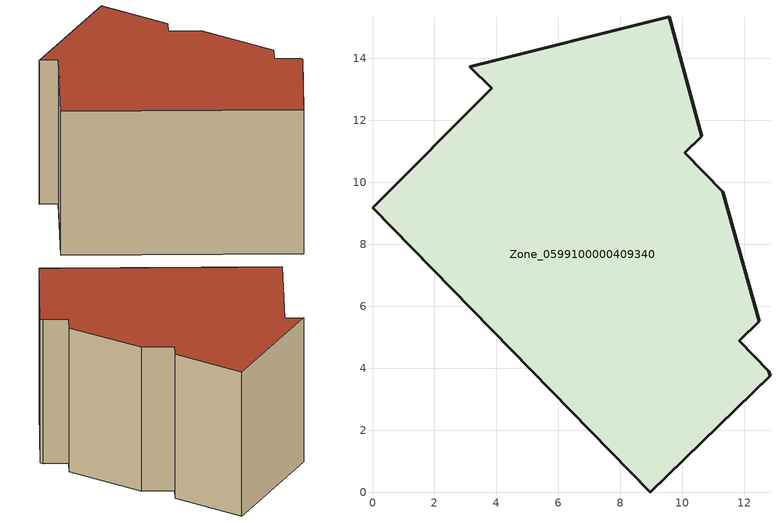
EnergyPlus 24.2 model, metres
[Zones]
Zone_0599100000409340
 floor ground (C_G): 11.83,4.89 12.78,3.91 12.82,3.76 8.96,0 0,9.19 3.84,13.04 3.14,13.74 9.58,15.35 10.63,11.49 10.08,10.95 11.31,9.69 12.48,5.52 z0
 wall outside (C_F): 10.08,10.95 10.63,11.49 9.58,15.35 3.14,13.74 3.84,13.04 0,9.19 8.96,0 12.82,3.76 12.78,3.91 11.83,4.89 12.48,5.52 11.31,9.69 10.08,10.95 z0:8.75
 roof outside (C_R): 12.78,3.91 11.83,4.89 12.48,5.52 11.31,9.69 10.08,10.95 10.63,11.49 9.58,15.35 3.14,13.74 3.84,13.04 0,9.19 8.96,0 12.82,3.76 z8.75
[BUILDING]
Pand.0599100000409340: North Axis=0; Terrain=City; Loads Convergence Tolerance Value=0.04; Temperature Convergence Tolerance Value=0.4; Solar Distribution=FullExterior; Maximum Number of Warmup Days=25; Minimum Number of Warmup Days=1
[Site:Location]
Rotterdam.The.Hague.AP_ZH_NLD Design_Conditions: Latitude=51.96; Longitude=4.45; Time Zone=1; Elevation=-4.5
[SITE:GROUNDTEMPERATURE:BUILDINGSURFACE]
18, 18, 18, 18, 18, 18, 18, 18, 18, 18, 18, 18
[MATERIAL] Thermal Absorptance=0.9; Solar Absorptance=0.7; Visible Absorptance=0.7
Name | Roughness | Thickness | Conductivity | Density | Specific Heat
G.TI.1975-1991 | MediumSmooth | 0.15 | 0.288461 | 540 | 1210
F.TI.1975-1991 | Rough | 0.3 | 0.230769 | 1920 | 840
R.TI.1975-1991 | MediumRough | 0.2 | 0.153846 | 1500 | 1000
[CONSTRUCTION]
C_G: G.TI.1975-1991
C_F: F.TI.1975-1991
C_R: R.TI.1975-1991
[ZONE]
Zone_0599100000409340: Type=1; Multiplier=1; Ceiling Height=Autocalculate; Volume=Autocalculate; Floor Area=autocalculate; Part of Total Floor Area=Yes
[ZONEINFILTRATION:DESIGNFLOWRATE]
Infil_Zone_0599100000409340: Zone or ZoneList or Space or SpaceList=Zone_0599100000409340; Schedule=AlwaysOn; Design Flow Rate Calculation Method=Flow/Area; Flow Rate per Floor Area=0.003; Constant Term Coefficient=1; Temperature Term Coefficient=0; Velocity Term Coefficient=0; Velocity Squared Term Coefficient=0
[HVACTEMPLATE:ZONE:IDEALLOADSAIRSYSTEM]
Zone_0599100000409340: Maximum Heating Supply Air Temperature=50; Minimum Cooling Supply Air Temperature=13; Maximum Heating Supply Air Humidity Ratio=0.0156; Minimum Cooling Supply Air Humidity Ratio=0.0077; Heating Limit=NoLimit; Cooling Limit=NoLimit; Dehumidification Control Type=ConstantSensibleHeatRatio; Cooling Sensible Heat Ratio=0.7; Dehumidification Setpoint=60; Humidification Control Type=None; Humidification Setpoint=30; Outdoor Air Method=None; Outdoor Air Flow Rate per Person=0.00944; Outdoor Air Flow Rate per Zone Floor Area=0; Outdoor Air Flow Rate per Zone=0; Demand Controlled Ventilation Type=None; Outdoor Air Economizer Type=NoEconomizer; Heat Recovery Type=None; Sensible Heat Recovery Effectiveness=0.7; Latent Heat Recovery Effectiveness=0.65
[ZONECONTROL:THERMOSTAT]
ThermostatControl_Zone_0599100000409340: Zone or ZoneList=Zone_0599100000409340; Control Type Schedule=DualSetpointControlType; Control 1=Thermostat_Zone_0599100000409340; Temperature Difference Between Cutout And Setpoint=0
[THERMOSTATSETPOINT:DUALSETPOINT]
Thermostat_Zone_0599100000409340: Heating Setpoint Temperature Schedule=HeatingSetpoint_Zone_0599100000409340; Cooling Setpoint Temperature Schedule=CoolingSetpoint_Zone_0599100000409340
[SCHEDULE:COMPACT]
HeatingSetpoint_Zone_0599100000409340: Through: 12/31, For: AllDays, Until: 24:00, 21
CoolingSetpoint_Zone_0599100000409340: Through: 12/31, For: AllDays, Until: 24:00, 24
DualSetpointControlType: Through: 12/31, For: AllDays, Until: 24:00, 4
AlwaysOn: Through: 12/31, For: AllDays, Until: 24:00, 1
